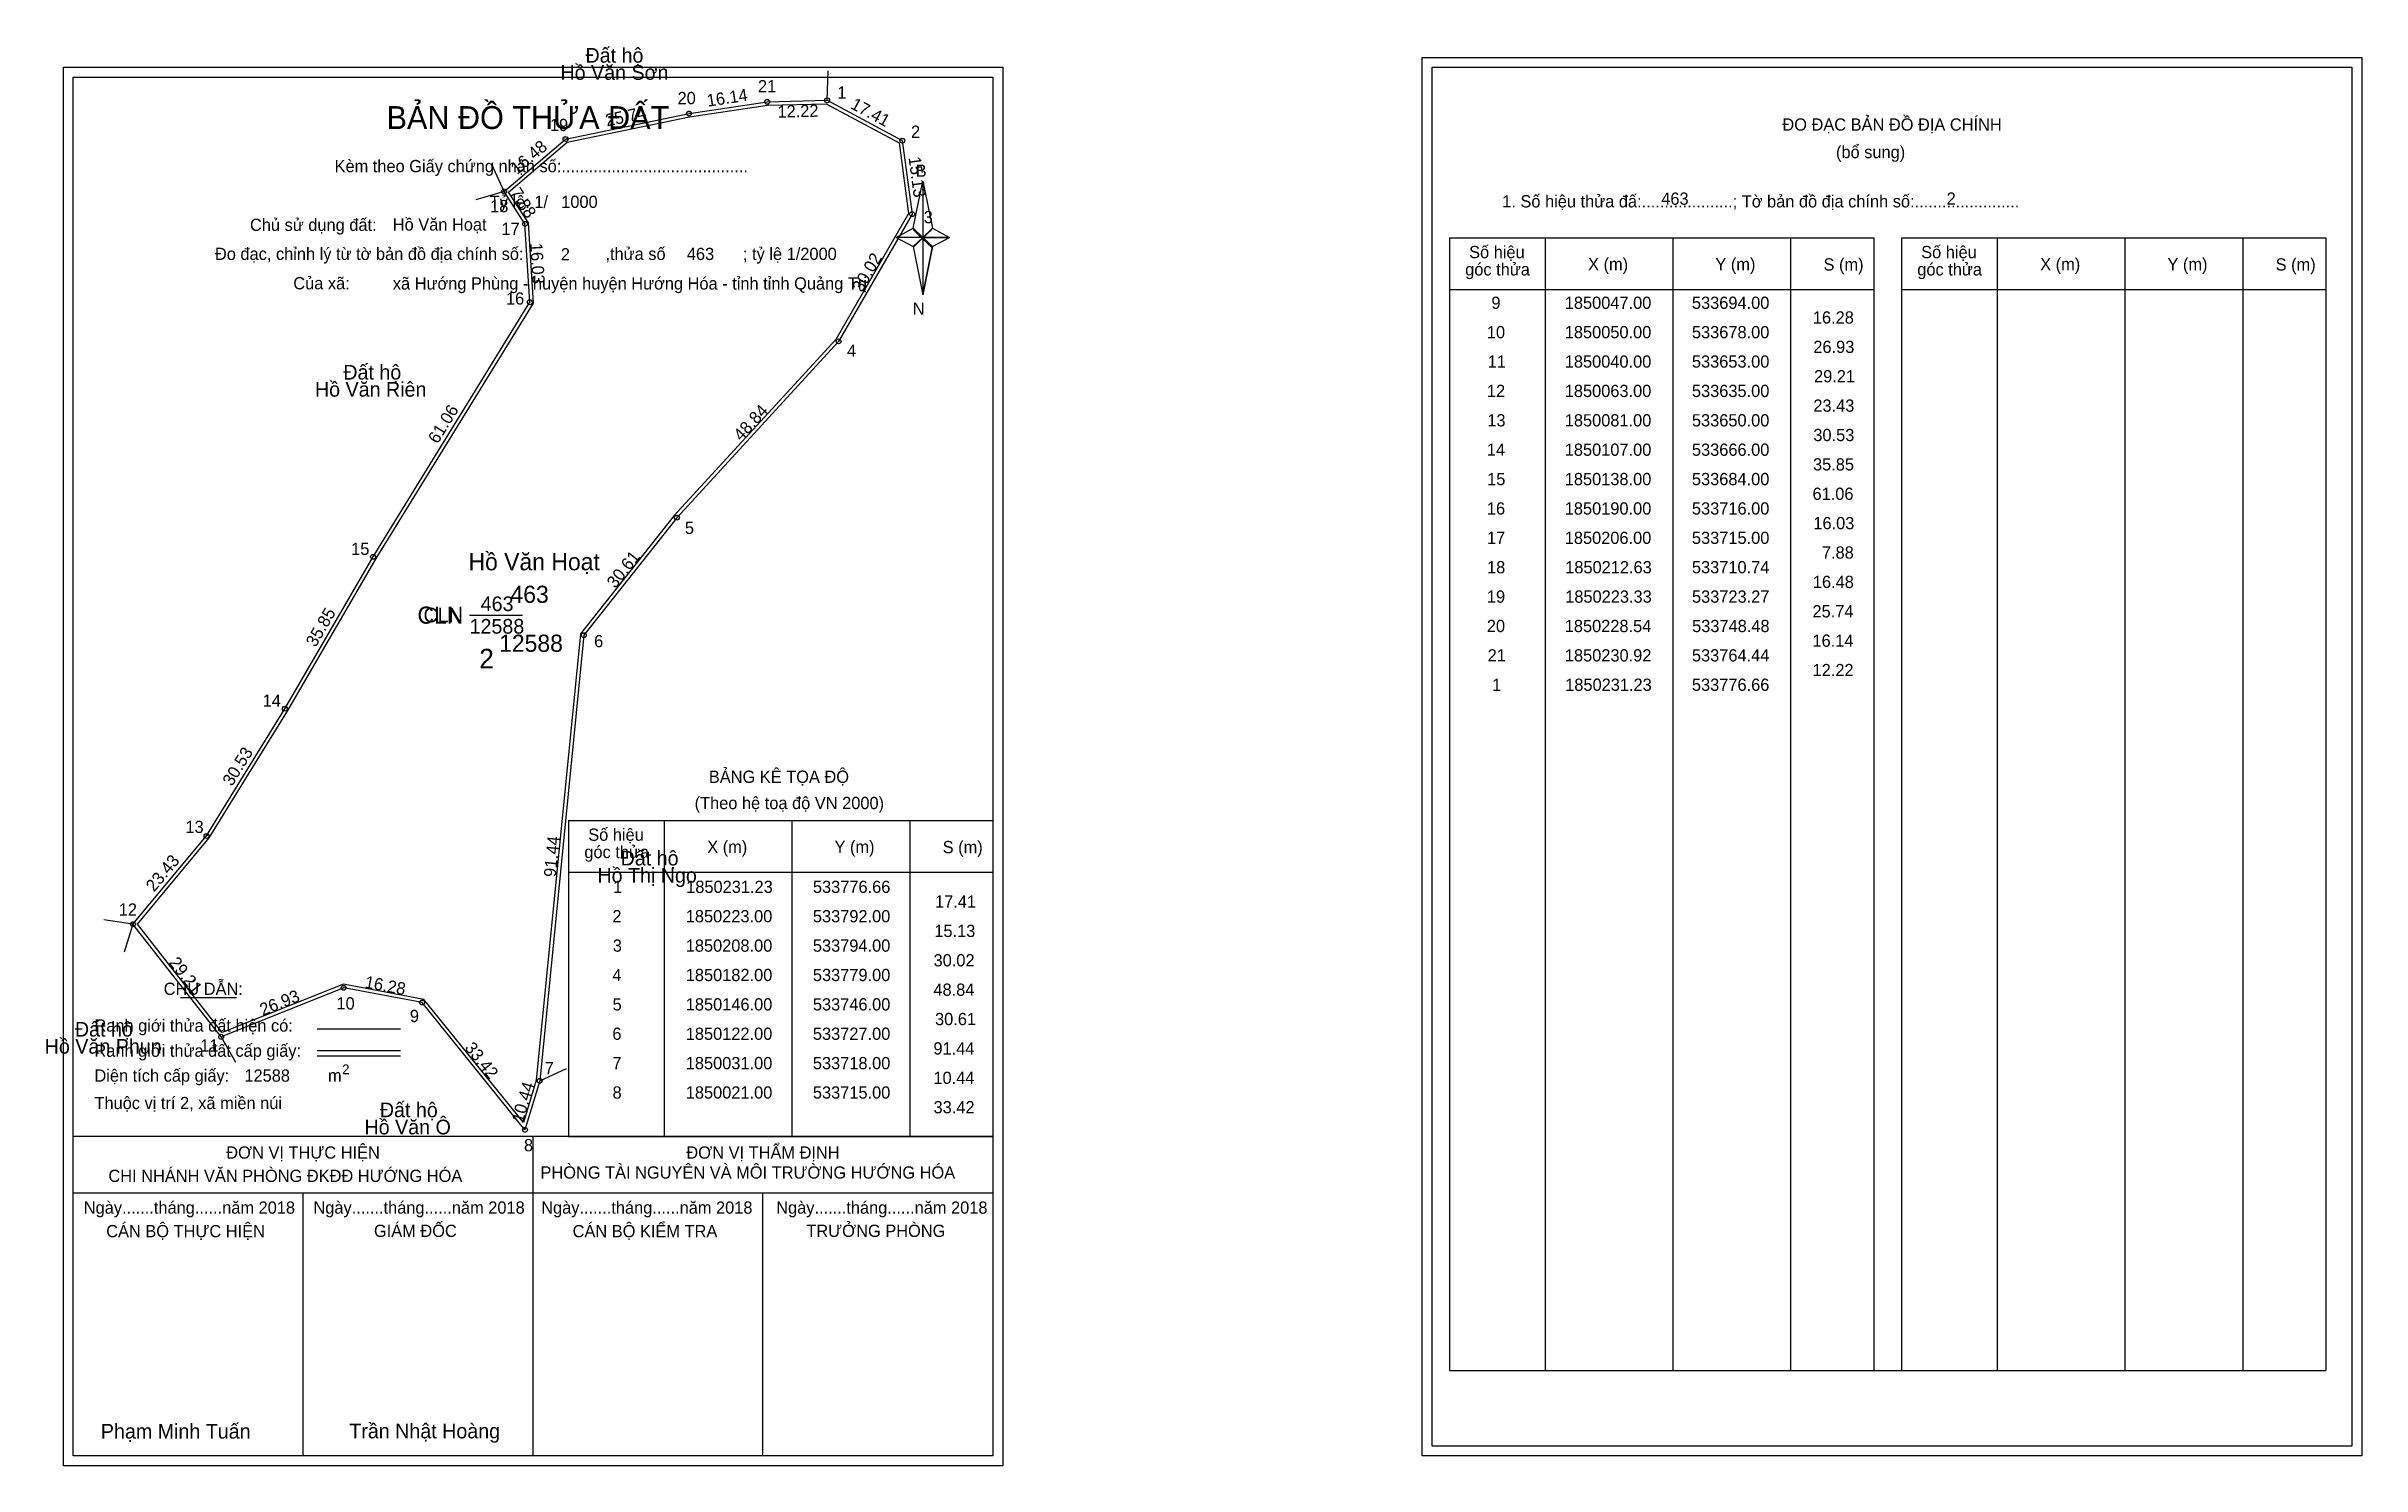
# Model space of a CAD drawing. Extents: x 533617 to 534090, y 1849952 to 1850242.
import ezdxf

# ---------------------------------------------------------------- set-up
doc = ezdxf.new("R2010")
doc.units = 0
for name, color, linetype in [('Level 1', 7, 'Continuous'), ('Level 10', 7, 'Continuous'), ('Level 11', 7, 'Continuous'), ('Level 13', 7, 'Continuous'), ('Level 2', 7, 'Continuous'), ('Level 27', 7, 'Continuous'), ('Level 3', 7, 'Continuous'), ('Level 36', 7, 'Continuous'), ('Level 4', 7, 'Continuous'), ('Level 49', 7, 'Continuous'), ('Level 5', 7, 'Continuous'), ('Level 53', 7, 'Continuous'), ('Level 55', 7, 'Continuous'), ('Level 6', 7, 'Continuous'), ('Level 63', 7, 'Continuous'), ('Level 7', 7, 'Continuous'), ('Level 9', 7, 'Continuous')]:
    doc.layers.add(name, color=color, linetype=linetype)

msp = doc.modelspace()

# ---------------------------------------------------------------- linework, layer by layer
at = {"layer": 'Level 1'}
for p, q in [((533900.12, 1850237.98), (533900.12, 1850237.98)), ((533622.8, 1850235.98), (533622.8, 1850235.98)), ((533794.22, 1850205.1), (533796.19, 1850214.74)), ((533796.19, 1850214.74), (533796.19, 1850203.21)), ((533796.19, 1850214.74), (533798.15, 1850205.1)), ((533790.77, 1850203.21), (533794.22, 1850205.1)), ((533794.22, 1850205.1), (533796.19, 1850203.21)), ((533796.04, 1850202.99), (533794.22, 1850204.88)), ((533798.01, 1850204.88), (533796.04, 1850202.99)), ((533796.04, 1850202.99), (533798.01, 1850204.88)), ((533798.15, 1850205.1), (533796.19, 1850203.21)), ((533796.19, 1850203.21), (533794.22, 1850201.37)), ((533796.04, 1850202.99), (533794.22, 1850201.15)), ((533794.22, 1850201.15), (533796.04, 1850202.99)), ((533794.22, 1850201.37), (533796.19, 1850191.51)), ((533798.01, 1850201.15), (533796.04, 1850202.99)), ((533796.19, 1850203.21), (533796.19, 1850191.51)), ((533796.19, 1850203.21), (533801.6, 1850203.21)), ((533796.19, 1850203.21), (533798.15, 1850201.37)), ((533798.15, 1850201.37), (533796.19, 1850191.51)), ((533798.15, 1850201.37), (533801.6, 1850203.21)), ((533903.65, 1850203.12), (533990.25, 1850203.12)), ((533923.24, 1849971.86), (533923.24, 1850203.12)), ((533949.31, 1849971.86), (533949.31, 1850203.12)), ((533973.29, 1850203.12), (533973.29, 1849971.86)), ((533990.25, 1850203.12), (533990.25, 1849971.86)), ((533995.91, 1850203.12), (534082.51, 1850203.12)), ((534015.5, 1849971.86), (534015.5, 1850203.12)), ((534041.57, 1849971.86), (534041.57, 1850203.12)), ((534065.54, 1850203.12), (534065.54, 1849971.86)), ((534082.51, 1850203.12), (534082.51, 1849971.86)), ((533903.65, 1850192.6), (533990.25, 1850192.6)), ((533995.91, 1850192.6), (534082.51, 1850192.6)), ((533723.89, 1850084.15), (533810.49, 1850084.15)), ((533743.48, 1850019.63), (533743.48, 1850084.15)), ((533769.55, 1850019.63), (533769.55, 1850084.15)), ((533793.52, 1850084.15), (533793.52, 1850019.63)), ((533723.89, 1850073.62), (533810.49, 1850073.62)), ((533644.71, 1850048.04), (533656.12, 1850048.04)), ((533672.58, 1850041.64), (533689.59, 1850041.64)), ((533672.58, 1850037.19), (533689.59, 1850037.19)), ((533672.58, 1850036.1), (533689.59, 1850036.1)), ((533729.62, 1850019.63), (533622.79, 1850019.63)), ((533810.49, 1850019.63), (533705.65, 1850019.63)), ((533716.64, 1849954.4), (533716.64, 1850019.63)), ((533723.89, 1850019.62), (533810.49, 1850019.62)), ((533810.49, 1850008.08), (533622.79, 1850008.08)), ((533669.72, 1849954.4), (533669.72, 1850008.08)), ((533763.57, 1849954.4), (533763.57, 1850008.08)), ((533903.65, 1849971.86), (534082.51, 1849971.86)), ((533810.49, 1849954.4), (533810.49, 1849954.4)), ((534087.82, 1849956.4), (534087.82, 1849956.4))]:
    msp.add_line(p, q, dxfattribs=at)
for points in [[(533794.22, 1850205.1), (533796.19, 1850214.74), (533796.19, 1850203.21)], [(533796.19, 1850203.21), (533798.15, 1850205.1), (533801.6, 1850203.21)], [(533790.77, 1850203.21), (533794.22, 1850201.37), (533796.19, 1850203.21)], [(533796.19, 1850203.21), (533796.19, 1850191.51), (533798.15, 1850201.37)]]:
    msp.add_lwpolyline(points, close=True, dxfattribs=at)
at = {"layer": 'Level 10'}
for points in [[(533653, 1850040), (533635, 1850063), (533650, 1850081), (533666, 1850107), (533684, 1850138), (533716, 1850190), (533715, 1850206), (533710.74, 1850212.63), (533723.27, 1850223.33), (533748.48, 1850228.54), (533764.44, 1850230.92), (533776.66, 1850231.23), (533792, 1850223), (533794, 1850208), (533779, 1850182), (533746, 1850146), (533727, 1850122), (533718, 1850031), (533715, 1850021), (533694, 1850047), (533678, 1850050)], [(533653.23, 1850040.84), (533635.9, 1850062.99), (533650.57, 1850080.59), (533666.6, 1850106.64), (533684.6, 1850137.64), (533716.71, 1850189.82), (533715.69, 1850206.23), (533711.66, 1850212.49), (533723.59, 1850222.68), (533748.6, 1850227.85), (533764.5, 1850230.22), (533776.49, 1850230.53), (533791.35, 1850222.55), (533793.27, 1850208.14), (533778.43, 1850182.42), (533745.47, 1850146.45), (533726.32, 1850122.27), (533717.31, 1850031.14), (533714.71, 1850022.47), (533694.38, 1850047.64), (533677.93, 1850050.73)]]:
    msp.add_lwpolyline(points, close=True, dxfattribs=at)
at = {"layer": 'Level 11'}
for centre in [(533748.48, 1850228.54), (533764.44, 1850230.92), (533776.66, 1850231.23), (533723.27, 1850223.33), (533792, 1850223), (533710.74, 1850212.63), (533794, 1850208), (533715, 1850206), (533716, 1850190), (533779, 1850182), (533746, 1850146), (533684, 1850138), (533727, 1850122), (533666, 1850107), (533650, 1850081), (533635, 1850063), (533678, 1850050), (533694, 1850047), (533653, 1850040), (533653, 1850040), (533718, 1850031), (533715, 1850021)]:
    msp.add_circle(centre, 0.5, dxfattribs=at)
at = {"layer": 'Level 27'}
for p, q in [((533776.66, 1850231.23), (533776.9, 1850237.23)), ((533710.74, 1850212.63), (533708.26, 1850218.1)), ((533710.74, 1850212.63), (533704.99, 1850210.92)), ((533635, 1850063), (533629.07, 1850063.91)), ((533635, 1850063), (533633.21, 1850057.27)), ((533653, 1850040), (533655.95, 1850034.78)), ((533718, 1850031), (533723.46, 1850033.49))]:
    msp.add_line(p, q, dxfattribs=at)
at = {"layer": 'Level 3'}
for p, q in [((533903.65, 1850203.12), (533903.65, 1849971.86)), ((533995.91, 1850203.12), (533995.91, 1849971.86)), ((533723.89, 1850084.15), (533723.89, 1850019.63))]:
    msp.add_line(p, q, dxfattribs=at)
at = {"layer": 'Level 63'}
for points in [[(533620.79, 1850237.98), (533812.49, 1850237.98), (533812.49, 1849952.4), (533620.79, 1849952.4)], [(533898.12, 1850239.98), (534089.82, 1850239.98), (534089.82, 1849954.4), (533898.12, 1849954.4)], [(533900.12, 1850237.98), (534087.82, 1850237.98), (534087.82, 1849956.4), (533900.12, 1849956.4)], [(533622.79, 1850235.98), (533810.49, 1850235.98), (533810.49, 1849954.4), (533622.79, 1849954.4)]]:
    msp.add_lwpolyline(points, close=True, dxfattribs=at)
at = {"layer": 'Level 9'}
msp.add_line((533703.68, 1850126.12), (533714.52, 1850126.12), dxfattribs=at)

# ---------------------------------------------------------------- texts
at = {"layer": 'Level 1'}
for s, height, p in [('BẢN ĐỒ THỬA ĐẤT', 4.6657, (533686.76, 1850225.38)), ('ĐO ĐẠC BẢN ĐỒ ĐỊA CHÍNH', 2.5, (533971.6, 1850225.04)), ('Kèm theo Giấy chứng nhận số:.........................................', 2.5, (533676.14, 1850216.55)), ('B', 2.5, (533794.73, 1850215.61)), ('(bổ sung)', 2.5, (533982.54, 1850219.42)), ('1. Số hiệu thửa đấ:....................; Tờ bản đồ địa chính số:.......................', 2.5, (533914.43, 1850209.36)), ('Chủ sử dụng đất:', 2.5, (533658.88, 1850204.56)), ('Đo đạc, chỉnh lý từ tờ bản đồ địa chính số:                  ,thửa số                 ; tỷ lệ 1/2000', 2.5, (533651.73, 1850198.63)), ('Số hiệu', 2.5, (533907.67, 1850198.99)), ('X (m)', 2.5, (533931.95, 1850196.52)), ('Y (m)', 2.5, (533957.93, 1850196.52)), ('S (m)', 2.5, (533980, 1850196.47)), ('Số hiệu', 2.5, (533999.93, 1850198.99)), ('X (m)', 2.5, (534024.21, 1850196.52)), ('Y (m)', 2.5, (534050.18, 1850196.52)), ('S (m)', 2.5, (534072.26, 1850196.47)), ('Của xã:', 2.5, (533667.72, 1850192.63)), ('góc thửa', 2.5, (533906.87, 1850195.46)), ('góc thửa', 2.5, (533999.13, 1850195.46)), ('N', 2.5, (533794.13, 1850187.44)), ('BẢNG KÊ TỌA ĐỘ', 2.5, (533752.52, 1850091.85)), ('(Theo hệ toạ độ VN 2000)', 2.5, (533749.62, 1850086.49)), ('Số hiệu', 2.5, (533727.91, 1850080.02)), ('góc thửa', 2.5, (533727.11, 1850076.49)), ('X (m)', 2.5, (533752.19, 1850077.54)), ('Y (m)', 2.5, (533778.16, 1850077.54)), ('S (m)', 2.5, (533800.24, 1850077.49)), ('CHÚ DẪN:', 2.5, (533641.27, 1850048.55)), ('Ranh giới thửa đất hiện có:', 2.5, (533627.14, 1850041.05)), ('Ranh giới thửa đất cấp giấy:', 2.5, (533627.14, 1850035.91)), ('Diện tích cấp giấy:', 2.5, (533627.14, 1850030.83)), ('2', 2, (533677.7, 1850032.36)), ('m', 2.5, (533674.8, 1850030.85)), ('Thuộc vị trí 2, xã miền núi', 2.5, (533627.14, 1850025.23)), ('ĐƠN VỊ THỰC HIỆN', 2.5, (533654.03, 1850015.11)), ('ĐƠN VỊ THẨM ĐỊNH', 2.5, (533747.93, 1850015.11)), ('CHI NHÁNH VĂN PHÒNG ĐKĐĐ HƯỚNG HÓA', 2.5, (533629.99, 1850010.35)), ('PHÒNG TÀI NGUYÊN VÀ MÔI TRƯỜNG HƯỚNG HÓA', 2.5, (533718.16, 1850011.04)), ('Ngày.......tháng......năm 2018', 2.5, (533624.96, 1850003.87)), ('Ngày.......tháng......năm 2018', 2.5, (533671.83, 1850003.87)), ('Ngày.......tháng......năm 2018', 2.5, (533718.31, 1850003.87)), ('Ngày.......tháng......năm 2018', 2.5, (533766.27, 1850003.87)), ('CÁN BỘ THỰC HIỆN', 2.5, (533629.54, 1849999.06)), ('GIÁM ĐỐC', 2.5, (533684.18, 1849999.12)), ('CÁN BỘ KIỂM TRA', 2.5, (533724.72, 1849999.06)), ('TRƯỞNG PHÒNG', 2.5, (533772.41, 1849999.12)), ('Phạm Minh Tuấn', 3, (533628.45, 1849957.94)), ('Trần Nhật Hoàng', 3, (533679.15, 1849957.99))]:
    msp.add_text(s, height=height, dxfattribs=at).set_placement(p)
at = {"layer": 'Level 11'}
msp.add_text('Tỷ lệ: 1/', height=2.5, dxfattribs=at).set_placement((533707.8, 1850209.24))
at = {"layer": 'Level 13'}
for s, p in [('463', (533705.96, 1850126.92)), ('CLN', (533694.29, 1850124.62)), ('12588', (533703.69, 1850122.32))]:
    msp.add_text(s, height=3, dxfattribs=at).set_placement(p)
at = {"layer": 'Level 2'}
msp.add_text('Hồ Văn Hoạt', height=3.5, dxfattribs=at).set_placement((533703.47, 1850135.26))
at = {"layer": 'Level 3'}
msp.add_text('CLN', height=3.5, dxfattribs=at).set_placement((533693.05, 1850124.36))
at = {"layer": 'Level 36'}
for s, p in [('Đất hộ', (533727.35, 1850238.92)), ('Hồ Văn Sơn', (533722.24, 1850235.42)), ('Đất hộ', (533677.93, 1850174.21)), ('Hồ Văn Riên', (533672.14, 1850170.71)), ('Đất hộ', (533734.52, 1850074.98)), ('Hồ Thị Ngọ', (533729.78, 1850071.48)), ('Đất hộ', (533623.15, 1850040.04)), ('Hồ Văn Phun', (533616.99, 1850036.54)), ('Đất hộ', (533685.38, 1850023.57)), ('Hồ Văn Ô', (533682.25, 1850020.07))]:
    msp.add_text(s, height=3, dxfattribs=at).set_placement(p)
at = {"layer": 'Level 4'}
msp.add_text('463', height=3.5, dxfattribs=at).set_placement((533712.04, 1850128.61))
at = {"layer": 'Level 49'}
for s, rotation, p in [('16.14', 8.4816, (533752.3, 1850229.92)), ('25.74', 11.6766, (533731.71, 1850225.89)), ('12.22', 1.4532, (533766.56, 1850227.67)), ('17.41', 331.7862, (533781.25, 1850229.68)), ('16.48', 40.4957, (533713.41, 1850215.96)), ('15.13', 277.5946, (533793.26, 1850219.57)), ('7.88', 302.7221, (533711.85, 1850212.38)), ('16.03', 273.5763, (533716.05, 1850202.04)), ('30.02', 60.0184, (533783.77, 1850191.87)), ('61.06', 58.3925, (533697.18, 1850160.94)), ('48.84', 47.4896, (533759.15, 1850161.52)), ('30.61', 51.6325, (533733.43, 1850131.42)), ('35.85', 59.8586, (533672.28, 1850119.41)), ('30.53', 58.3925, (533655.22, 1850091.01)), ('23.43', 50.1944, (533639.32, 1850069.44)), ('91.44', 84.3518, (533721.3, 1850072.51)), ('29.21', 308.047, (533642.21, 1850055.09)), ('26.93', 21.8014, (533661.49, 1850044.26)), ('16.28', 349.3803, (533682.17, 1850050.03)), ('33.42', 308.9275, (533702.56, 1850037.68)), ('10.44', 73.3008, (533714.56, 1850022.31))]:
    msp.add_text(s, height=2.5, rotation=rotation, dxfattribs=at).set_placement(p)
at = {"layer": 'Level 5'}
msp.add_text('12588', height=3.5, dxfattribs=at).set_placement((533709.72, 1850118.61))
at = {"layer": 'Level 53'}
for s, p in [('9', (533912.23, 1850188.64)), ('1850047.00', (533927.19, 1850188.64)), ('533694.00', (533953.14, 1850188.64)), ('10', (533911.29, 1850182.64)), ('1850050.00', (533927.19, 1850182.64)), ('533678.00', (533953.14, 1850182.64)), ('16.28', (533977.82, 1850185.64)), ('26.93', (533977.92, 1850179.64)), ('11', (533911.45, 1850176.64)), ('1850040.00', (533927.19, 1850176.64)), ('533653.00', (533953.14, 1850176.64)), ('29.21', (533978.06, 1850173.64)), ('12', (533911.3, 1850170.64)), ('1850063.00', (533927.19, 1850170.64)), ('533635.00', (533953.14, 1850170.64)), ('13', (533911.38, 1850164.64)), ('1850081.00', (533927.19, 1850164.64)), ('533650.00', (533953.14, 1850164.64)), ('23.43', (533977.92, 1850167.64)), ('1850107.00', (533927.19, 1850158.64)), ('533666.00', (533953.14, 1850158.64)), ('30.53', (533977.92, 1850161.64)), ('14', (533911.29, 1850158.64)), ('35.85', (533977.85, 1850155.64)), ('15', (533911.35, 1850152.64)), ('1850138.00', (533927.19, 1850152.64)), ('533684.00', (533953.14, 1850152.64)), ('61.06', (533977.75, 1850149.64)), ('16', (533911.3, 1850146.64)), ('1850190.00', (533927.19, 1850146.64)), ('533716.00', (533953.14, 1850146.64)), ('17', (533911.31, 1850140.64)), ('1850206.00', (533927.19, 1850140.64)), ('533715.00', (533953.14, 1850140.64)), ('16.03', (533977.92, 1850143.64)), ('7.88', (533979.67, 1850137.64)), ('18', (533911.33, 1850134.64)), ('1850212.63', (533927.28, 1850134.64)), ('533710.74', (533953.14, 1850134.64)), ('16.48', (533977.82, 1850131.64)), ('19', (533911.3, 1850128.64)), ('1850223.33', (533927.28, 1850128.64)), ('533723.27', (533953.15, 1850128.64)), ('25.74', (533977.74, 1850125.64)), ('20', (533911.29, 1850122.64)), ('1850228.54', (533927.19, 1850122.64)), ('533748.48', (533953.18, 1850122.64)), ('21', (533911.45, 1850116.64)), ('1850230.92', (533927.21, 1850116.64)), ('533764.44', (533953.14, 1850116.64)), ('16.14', (533977.74, 1850119.64)), ('12.22', (533977.76, 1850113.64)), ('1', (533912.37, 1850110.64)), ('1850231.23', (533927.28, 1850110.64)), ('533776.66', (533953.14, 1850110.64)), ('1', (533732.99, 1850069.37)), ('1850231.23', (533747.9, 1850069.37)), ('533776.66', (533773.76, 1850069.37)), ('17.41', (533798.68, 1850066.37)), ('2', (533732.84, 1850063.37)), ('1850223.00', (533747.81, 1850063.37)), ('533792.00', (533773.75, 1850063.37)), ('15.13', (533798.53, 1850060.37)), ('3', (533732.92, 1850057.37)), ('1850208.00', (533747.81, 1850057.37)), ('533794.00', (533773.75, 1850057.37)), ('4', (533732.83, 1850051.37)), ('1850182.00', (533747.81, 1850051.37)), ('533779.00', (533773.75, 1850051.37)), ('30.02', (533798.38, 1850054.37)), ('5', (533732.88, 1850045.37)), ('1850146.00', (533747.81, 1850045.37)), ('533746.00', (533773.75, 1850045.37)), ('48.84', (533798.35, 1850048.37)), ('30.61', (533798.68, 1850042.37)), ('6', (533732.83, 1850039.37)), ('1850122.00', (533747.81, 1850039.37)), ('533727.00', (533773.75, 1850039.37)), ('91.44', (533798.35, 1850036.37)), ('7', (533732.84, 1850033.37)), ('1850031.00', (533747.81, 1850033.37)), ('533718.00', (533773.75, 1850033.37)), ('8', (533732.87, 1850027.37)), ('1850021.00', (533747.81, 1850027.37)), ('533715.00', (533773.75, 1850027.37)), ('10.44', (533798.35, 1850030.37)), ('33.42', (533798.38, 1850024.37))]:
    msp.add_text(s, height=2.5, dxfattribs=at).set_placement(p)
at = {"layer": 'Level 55'}
for s, height, p in [('20', 0.4, (533748.2, 1850228.54)), ('0', 0.11, (533748.44, 1850228.43)), ('21', 0.4, (533764.18, 1850230.92)), ('0', 0.11, (533764.4, 1850230.81)), ('1', 0.4, (533776.55, 1850231.23)), ('0', 0.11, (533776.62, 1850231.12)), ('0', 0.11, (533776.62, 1850231.12)), ('0', 0.11, (533776.62, 1850231.12)), ('19', 0.4, (533722.99, 1850223.33)), ('0', 0.11, (533723.23, 1850223.22)), ('2', 0.4, (533791.86, 1850223)), ('0', 0.11, (533791.96, 1850222.89)), ('0', 0.11, (533791.96, 1850222.89)), ('18', 0.4, (533710.46, 1850212.63)), ('462', 0.11, (533710.62, 1850212.52)), ('0', 0.11, (533710.7, 1850212.52)), ('3', 0.4, (533793.88, 1850208)), ('17', 0.4, (533714.72, 1850206)), ('462', 0.11, (533714.88, 1850205.89)), ('0', 0.11, (533793.96, 1850207.89)), ('0', 0.11, (533793.96, 1850207.89)), ('16', 0.4, (533715.72, 1850190)), ('462', 0.11, (533715.88, 1850189.89)), ('4', 0.4, (533778.86, 1850182)), ('0', 0.11, (533778.96, 1850181.89)), ('0', 0.11, (533778.96, 1850181.89)), ('5', 0.4, (533745.87, 1850146)), ('0', 0.11, (533745.96, 1850145.89)), ('0', 0.11, (533745.96, 1850145.89)), ('15', 0.4, (533683.72, 1850138)), ('462', 0.11, (533683.88, 1850137.89)), ('6', 0.4, (533726.86, 1850122)), ('0', 0.11, (533726.96, 1850121.89)), ('0', 0.11, (533726.96, 1850121.89)), ('14', 0.4, (533665.71, 1850107)), ('462', 0.11, (533665.88, 1850106.89)), ('13', 0.4, (533649.73, 1850081)), ('462', 0.11, (533649.88, 1850080.89)), ('12', 0.4, (533634.72, 1850063)), ('462', 0.11, (533634.88, 1850062.89)), ('0', 0.11, (533634.96, 1850062.89)), ('10', 0.4, (533677.72, 1850050)), ('469', 0.11, (533677.88, 1850049.89)), ('469', 0.11, (533677.88, 1850049.89)), ('469', 0.11, (533693.88, 1850046.89)), ('469', 0.11, (533693.88, 1850046.89)), ('9', 0.4, (533693.86, 1850047)), ('11', 0.4, (533652.74, 1850040)), ('469', 0.11, (533652.88, 1850039.89)), ('469', 0.11, (533652.88, 1850039.89)), ('0', 0.11, (533652.96, 1850039.89)), ('469', 0.11, (533717.88, 1850030.89)), ('469', 0.11, (533717.88, 1850030.89)), ('7', 0.4, (533717.87, 1850031)), ('0', 0.11, (533717.96, 1850030.89)), ('0', 0.11, (533717.96, 1850030.89)), ('469', 0.11, (533714.88, 1850020.89)), ('469', 0.11, (533714.88, 1850020.89)), ('8', 0.4, (533714.87, 1850021))]:
    msp.add_text(s, height=height, dxfattribs=at).set_placement(p)
at = {"layer": 'Level 6'}
for s, p in [('1000', (533722.4, 1850209.26)), ('463', (533946.88, 1850209.9)), ('2', (534005.12, 1850209.92)), ('Hồ Văn Hoạt', (533688.02, 1850204.63)), ('2', (533722.32, 1850198.54)), ('463', (533748.03, 1850198.62)), ('xã Hướng Phùng - huyện huyện Hướng Hóa - tỉnh tỉnh Quảng Trị', (533688.03, 1850192.59)), ('12588', (533657.74, 1850030.83))]:
    msp.add_text(s, height=2.5, dxfattribs=at).set_placement(p)
at = {"layer": 'Level 7'}
msp.add_text('2', height=4, dxfattribs=at).set_placement((533705.67, 1850115.23))
at = {"layer": 'Level 9'}
for s, p in [('20', (533746.14, 1850230.44)), ('21', (533762.54, 1850232.86)), ('1', (533778.74, 1850231.57)), ('19', (533720.09, 1850224.95)), ('2', (533793.78, 1850223.57)), ('18', (533707.89, 1850208.38)), ('3', (533796.37, 1850206.13)), ('17', (533710.2, 1850203.75)), ('16', (533711.12, 1850189.52)), ('4', (533780.72, 1850178.86)), ('5', (533747.63, 1850142.67)), ('15', (533679.53, 1850138.39)), ('6', (533729.11, 1850119.55)), ('14', (533661.47, 1850107.39)), ('13', (533645.71, 1850081.62)), ('12', (533632.1, 1850064.74)), ('10', (533676.53, 1850045.57)), ('9', (533691.51, 1850043)), ('11', (533648.72, 1850036.97)), ('7', (533719.02, 1850032.35)), ('8', (533714.8, 1850016.61))]:
    msp.add_text(s, height=2.5, dxfattribs=at).set_placement(p)

doc.saveas('drawing.dxf')
